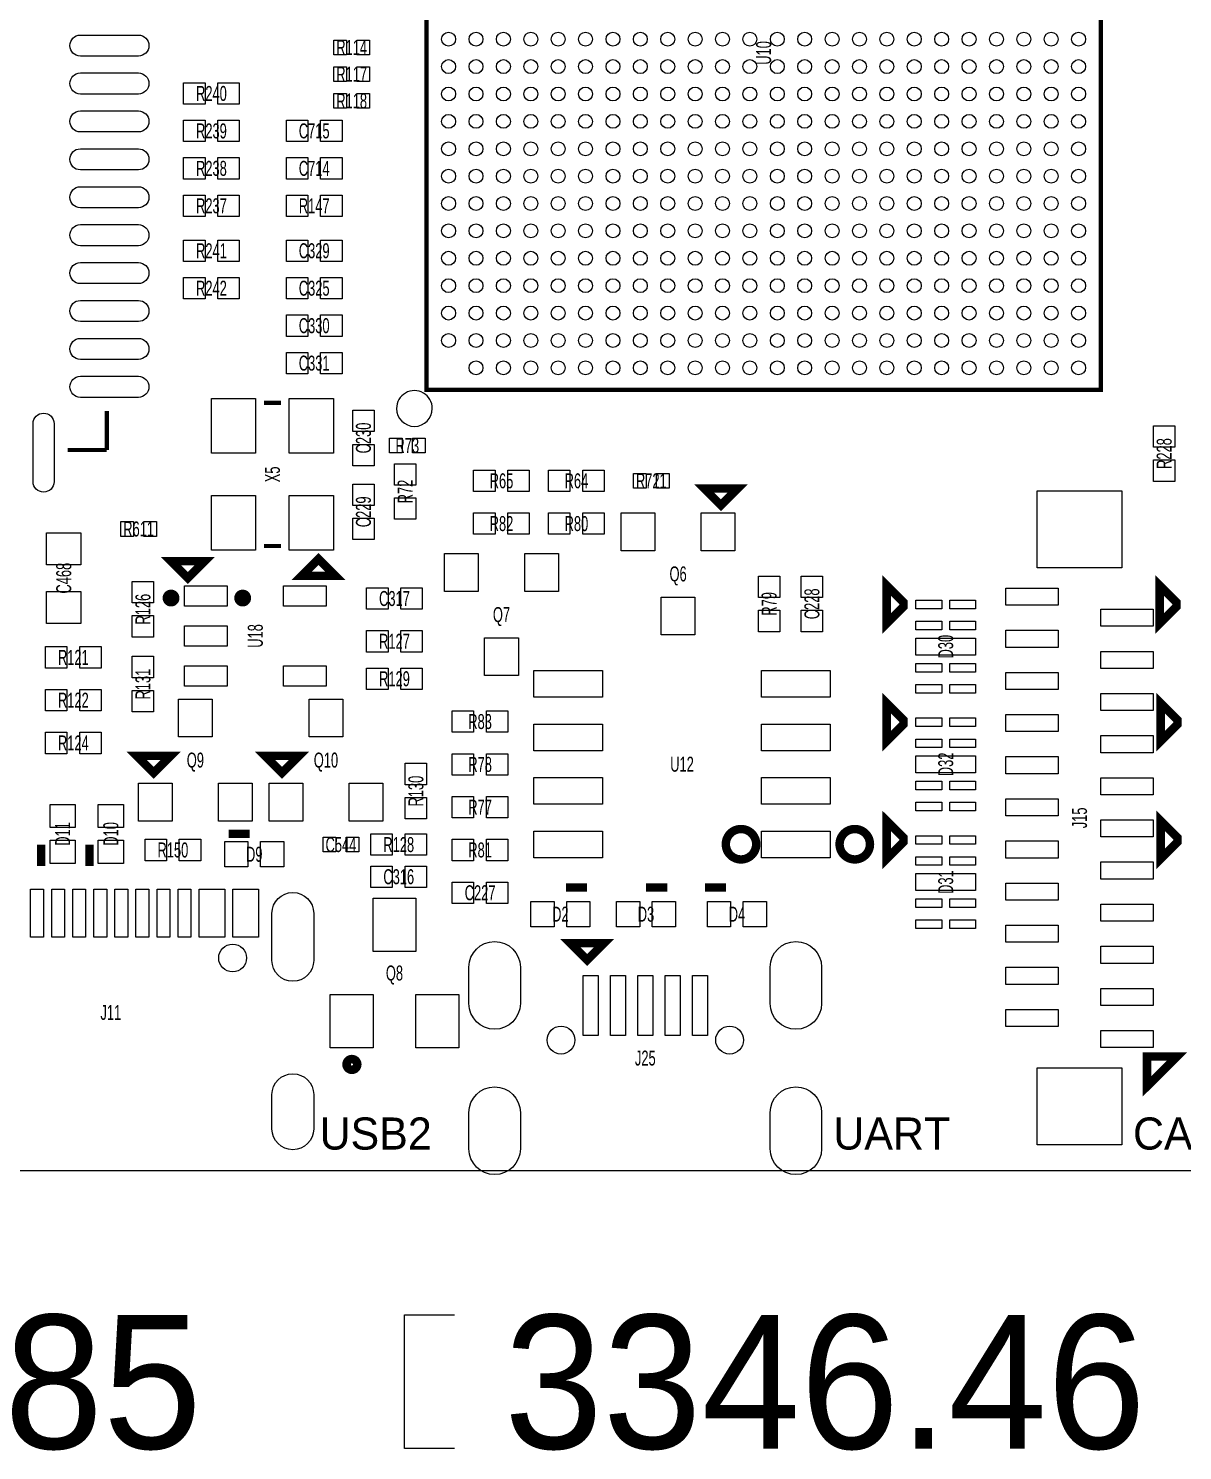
# Model space of a CAD drawing. Extents: x -9 to 288, y -8 to 181.
# Drawn here: x 23.83 to 51.21, y -6.64 to 27.12 of the extents above; entities that cross this region are included whole.
import ezdxf
from ezdxf.enums import TextEntityAlignment as Align

# ---------------------------------------------------------------- set-up
doc = ezdxf.new("R2010")
doc.units = 0
for name, color, linetype in [('BOARD_GEOMETRY_DIMENSION', 2, 'CONTINUOUS'), ('BOARD_GEOMETRY_OUTLINE', 3, 'CONTINUOUS'), ('BOARD_GEOMETRY_SILKSCREEN_TOP', 1, 'CONTINUOUS'), ('PACKAGE_GEOMETRY_SILKSCREEN_TOP', 4, 'CONTINUOUS'), ('PIN_TOP', 5, 'CONTINUOUS'), ('REF_DES_SILKSCREEN_TOP', 6, 'CONTINUOUS')]:
    doc.layers.add(name, color=color, linetype=linetype)

msp = doc.modelspace()

# ---------------------------------------------------------------- linework, layer by layer
at = {"layer": 'BOARD_GEOMETRY_DIMENSION'}
msp.add_lwpolyline([(33.9344, -6.5913), (32.7533, -6.5913), (32.7533, -3.4163), (33.9344, -3.4163)], dxfattribs=at)
at = {"layer": 'BOARD_GEOMETRY_OUTLINE'}
msp.add_lwpolyline([(2.999994, 55.99999), (82.000014, 55.99999, -0.414214), (85.000008, 52.999996), (85.000008, 2.999994, -0.414214), (82.000014, 0), (2.999994, 0, -0.414214), (0, 2.999994), (0, 52.999996, -0.414214)], format="xyb", close=True, dxfattribs=at)
at = {"layer": 'PACKAGE_GEOMETRY_SILKSCREEN_TOP'}
for points, const_width in [([(33.272197, 18.540197), (33.272197, 34.540215), (49.272215, 34.540215), (49.272215, 18.540197)], 0.100101), ([(40.259003, 15.802), (39.859001, 16.202), (40.659002, 16.202)], 0.2), ([(27.6098, 14.0748), (27.209798, 14.4748), (28.009799, 14.4748)], 0.2), ([(30.708597, 14.5256), (31.108599, 14.1256), (30.308598, 14.1256)], 0.2), ([(44.592999, 13.496), (44.193, 13.896), (44.193, 12.995999), (44.592999, 13.396001)], 0.2), ([(51.069999, 13.496), (50.67, 13.896), (50.67, 12.995999), (51.069999, 13.396001)], 0.2), ([(44.592999, 10.702), (44.193, 11.102), (44.193, 10.201999), (44.592999, 10.602001)], 0.2), ([(51.095399, 10.702), (50.6954, 11.102), (50.6954, 10.201999), (51.095399, 10.602001)], 0.2), ([(26.797003, 9.452), (26.397001, 9.852), (27.197002, 9.852)], 0.2), ([(29.845003, 9.452), (29.445001, 9.852), (30.245002, 9.852)], 0.2), ([(44.592999, 7.908), (44.193, 8.308), (44.193, 7.407999), (44.592999, 7.808001)], 0.2), ([(51.095399, 7.908), (50.6954, 8.308), (50.6954, 7.407999), (51.095399, 7.808001)], 0.2), ([(37.084003, 5.007), (36.684001, 5.407), (37.484002, 5.407)], 0.2), ([(50.370247, 2.715753), (50.370247, 2.008645), (51.077353, 2.715753)], 0.2)]:
    msp.add_lwpolyline(points, close=True, dxfattribs=dict(at, const_width=const_width))
msp.add_lwpolyline([(49.272215, 18.540197), (49.272215, 34.540215), (33.272197, 34.540215), (33.272197, 18.540197)], close=True, dxfattribs=at)
for points, const_width in [([(29.8164, 18.235397), (29.4164, 18.235397)], 0.1), ([(25.685001, 18.039001), (25.685001, 17.113999)], 0.1), ([(25.685001, 17.113999), (24.759999, 17.113999)], 0.1), ([(29.8164, 14.835403), (29.4164, 14.835403)], 0.1), ([(24.13, 7.242988), (24.13, 7.743012)], 0.2), ([(25.273, 7.242988), (25.273, 7.743012)], 0.2), ([(28.578988, 8.001), (29.079012, 8.001)], 0.2), ([(37.080012, 6.731), (36.579988, 6.731)], 0.2), ([(38.985012, 6.731), (38.484988, 6.731)], 0.2), ([(39.881988, 6.731), (40.382012, 6.731)], 0.2)]:
    msp.add_lwpolyline(points, dxfattribs=dict(at, const_width=const_width))
msp.add_lwpolyline([(33.410004, 18.099207, 1), (32.562008, 18.099205, 1)], format="xyb", close=True, dxfattribs=at)
for points, const_width in [([(27.309999, 13.600001, 1), (27.110001, 13.599999, 1)], 0.2), ([(29.009998, 13.600001, 1), (28.810002, 13.599999, 1)], 0.2), ([(41.096336, 7.756149, 1), (40.375023, 7.756147, 1)], 0.199898), ([(43.79629, 7.756149, 1), (43.075069, 7.756147, 1)], 0.199898), ([(31.629096, 2.529078, 1), (31.375096, 2.529078, 1)], 0.2032)]:
    msp.add_lwpolyline(points, format="xyb", close=True, dxfattribs=dict(at, const_width=const_width))
at = {"layer": 'PIN_TOP'}
for points in [[(25.059999, 26.964), (26.435, 26.964, -1), (26.435, 26.464001), (25.059999, 26.464001, -1)], [(25.059999, 26.063999), (26.435, 26.063999, -1), (26.435, 25.564), (25.059999, 25.564, -1)], [(25.059999, 25.163998), (26.435, 25.163998, -1), (26.435, 24.663999), (25.059999, 24.663999, -1)], [(25.059999, 24.264), (26.435, 24.264, -1), (26.435, 23.764001), (25.059999, 23.764001, -1)], [(25.059999, 23.363999), (26.435, 23.363999, -1), (26.435, 22.864001), (25.059999, 22.864001, -1)], [(25.059999, 22.463999), (26.435, 22.463999, -1), (26.435, 21.964), (25.059999, 21.964, -1)], [(25.059999, 21.564001), (26.435, 21.564001, -1), (26.435, 21.064002), (25.059999, 21.064002, -1)], [(25.059999, 20.664), (26.435, 20.664, -1), (26.435, 20.164001), (25.059999, 20.164001, -1)], [(25.059999, 19.763999), (26.435, 19.763999, -1), (26.435, 19.264), (25.059999, 19.264, -1)], [(25.059999, 18.863998), (26.435, 18.863998, -1), (26.435, 18.363999), (25.059999, 18.363999, -1)], [(24.435001, 17.739001), (24.435001, 16.364, -1), (23.935002, 16.364), (23.935002, 17.739001, -1)], [(30.596299, 6.114999), (30.596299, 4.997399, -1), (29.605699, 4.997399), (29.605699, 6.114999, -1)], [(35.499378, 4.838001), (35.499378, 3.974401, -1), (34.280178, 3.974401), (34.280178, 4.838001, -1)], [(42.649376, 4.838001), (42.649376, 3.974401, -1), (41.430176, 3.974401), (41.430176, 4.838001, -1)], [(30.596299, 1.8126), (30.596299, 0.9998, -1), (29.605699, 0.9998), (29.605699, 1.8126, -1)], [(35.499378, 1.388001), (35.499378, 0.524401, -1), (34.280178, 0.524401), (34.280178, 1.388001, -1)], [(42.649376, 1.388001), (42.649376, 0.524401, -1), (41.430176, 0.524401), (41.430176, 1.388001, -1)]]:
    msp.add_lwpolyline(points, format="xyb", close=True, dxfattribs=at)
for points in [[(31.370999, 26.845), (31.370999, 26.495), (31.071, 26.495), (31.071, 26.845)], [(31.921, 26.845), (31.921, 26.495), (31.621001, 26.495), (31.621001, 26.845)], [(31.370999, 26.21), (31.370999, 25.86), (31.071, 25.86), (31.071, 26.21)], [(31.921, 26.21), (31.921, 25.86), (31.621001, 25.86), (31.621001, 26.21)], [(28.0162, 25.8318), (28.0162, 25.3238), (27.5082, 25.3238), (27.5082, 25.8318)], [(28.829, 25.8318), (28.829, 25.3238), (28.321, 25.3238), (28.321, 25.8318)], [(31.370999, 25.575), (31.370999, 25.225), (31.071, 25.225), (31.071, 25.575)], [(31.921, 25.575), (31.921, 25.225), (31.621001, 25.225), (31.621001, 25.575)], [(28.0162, 24.9428), (28.0162, 24.4348), (27.5082, 24.4348), (27.5082, 24.9428)], [(28.829, 24.9428), (28.829, 24.4348), (28.321, 24.4348), (28.321, 24.9428)], [(30.4546, 24.9428), (30.4546, 24.4348), (29.9466, 24.4348), (29.9466, 24.9428)], [(31.2674, 24.9428), (31.2674, 24.4348), (30.7594, 24.4348), (30.7594, 24.9428)], [(28.0162, 24.0538), (28.0162, 23.5458), (27.5082, 23.5458), (27.5082, 24.0538)], [(28.829, 24.0538), (28.829, 23.5458), (28.321, 23.5458), (28.321, 24.0538)], [(30.4546, 24.0538), (30.4546, 23.5458), (29.9466, 23.5458), (29.9466, 24.0538)], [(31.2674, 24.0538), (31.2674, 23.5458), (30.7594, 23.5458), (30.7594, 24.0538)], [(28.0162, 23.1648), (28.0162, 22.6568), (27.5082, 22.6568), (27.5082, 23.1648)], [(28.829, 23.1648), (28.829, 22.6568), (28.321, 22.6568), (28.321, 23.1648)], [(30.4546, 23.1648), (30.4546, 22.6568), (29.9466, 22.6568), (29.9466, 23.1648)], [(31.2674, 23.1648), (31.2674, 22.6568), (30.7594, 22.6568), (30.7594, 23.1648)], [(28.0162, 22.098), (28.0162, 21.59), (27.5082, 21.59), (27.5082, 22.098)], [(28.829, 22.098), (28.829, 21.59), (28.321, 21.59), (28.321, 22.098)], [(30.4546, 22.098), (30.4546, 21.59), (29.9466, 21.59), (29.9466, 22.098)], [(31.2674, 22.098), (31.2674, 21.59), (30.7594, 21.59), (30.7594, 22.098)], [(28.0162, 21.209), (28.0162, 20.701), (27.5082, 20.701), (27.5082, 21.209)], [(28.829, 21.209), (28.829, 20.701), (28.321, 20.701), (28.321, 21.209)], [(30.4546, 21.209), (30.4546, 20.701), (29.9466, 20.701), (29.9466, 21.209)], [(31.2674, 21.209), (31.2674, 20.701), (30.7594, 20.701), (30.7594, 21.209)], [(30.4546, 20.32), (30.4546, 19.812), (29.9466, 19.812), (29.9466, 20.32)], [(31.2674, 20.32), (31.2674, 19.812), (30.7594, 19.812), (30.7594, 20.32)], [(30.4546, 19.431), (30.4546, 18.923), (29.9466, 18.923), (29.9466, 19.431)], [(31.2674, 19.431), (31.2674, 18.923), (30.7594, 18.923), (30.7594, 19.431)], [(29.216414, 17.035412), (28.166403, 17.035412), (28.166403, 18.335409), (29.216414, 18.335409)], [(31.066397, 17.035412), (30.016386, 17.035412), (30.016386, 18.335409), (31.066397, 18.335409)], [(32.0294, 17.5514), (31.5214, 17.5514), (31.5214, 18.0594), (32.0294, 18.0594)], [(50.523394, 17.690592), (51.031394, 17.690592), (51.031394, 17.182592), (50.523394, 17.182592)], [(32.0294, 16.7386), (31.5214, 16.7386), (31.5214, 17.2466), (32.0294, 17.2466)], [(32.3918, 17.046199), (32.3918, 17.396198), (32.691799, 17.396198), (32.691799, 17.046199)], [(32.941801, 17.046199), (32.941801, 17.396198), (33.2418, 17.396198), (33.2418, 17.046199)], [(33.02, 16.2814), (32.512, 16.2814), (32.512, 16.7894), (33.02, 16.7894)], [(34.8996, 16.637), (34.8996, 16.129), (34.3916, 16.129), (34.3916, 16.637)], [(35.7124, 16.637), (35.7124, 16.129), (35.2044, 16.129), (35.2044, 16.637)], [(36.1696, 16.129), (36.1696, 16.637), (36.6776, 16.637), (36.6776, 16.129)], [(36.9824, 16.129), (36.9824, 16.637), (37.4904, 16.637), (37.4904, 16.129)], [(38.183, 16.207999), (38.183, 16.557998), (38.482999, 16.557998), (38.482999, 16.207999)], [(38.733001, 16.207999), (38.733001, 16.557998), (39.033, 16.557998), (39.033, 16.207999)], [(50.523394, 16.877792), (51.031394, 16.877792), (51.031394, 16.369792), (50.523394, 16.369792)], [(31.5214, 16.3068), (32.0294, 16.3068), (32.0294, 15.7988), (31.5214, 15.7988)], [(29.216414, 14.735391), (28.166403, 14.735391), (28.166403, 16.035388), (29.216414, 16.035388)], [(31.066397, 14.735391), (30.016386, 14.735391), (30.016386, 16.035388), (31.066397, 16.035388)], [(33.02, 15.4686), (32.512, 15.4686), (32.512, 15.9766), (33.02, 15.9766)], [(47.7647, 16.146399), (49.7713, 16.146399), (49.7713, 14.317599), (47.7647, 14.317599)], [(34.8996, 15.621), (34.8996, 15.113), (34.3916, 15.113), (34.3916, 15.621)], [(35.7124, 15.621), (35.7124, 15.113), (35.2044, 15.113), (35.2044, 15.621)], [(36.1696, 15.113), (36.1696, 15.621), (36.6776, 15.621), (36.6776, 15.113)], [(36.9824, 15.113), (36.9824, 15.621), (37.4904, 15.621), (37.4904, 15.113)], [(38.692988, 15.623197), (38.692988, 14.723199), (37.89299, 14.723199), (37.89299, 15.623197)], [(40.59301, 15.623197), (40.59301, 14.723199), (39.793012, 14.723199), (39.793012, 15.623197)], [(26.316399, 15.415), (26.316399, 15.065), (26.0164, 15.065), (26.0164, 15.415)], [(26.8664, 15.415), (26.8664, 15.065), (26.566401, 15.065), (26.566401, 15.415)], [(31.5214, 15.494), (32.0294, 15.494), (32.0294, 14.986), (31.5214, 14.986)], [(24.257, 15.1511), (25.0698, 15.1511), (25.0698, 14.3891), (24.257, 14.3891)], [(34.501988, 14.657997), (34.501988, 13.757999), (33.70199, 13.757999), (33.70199, 14.657997)], [(36.40201, 14.657997), (36.40201, 13.757999), (35.602012, 13.757999), (35.602012, 14.657997)], [(26.797, 13.4874), (26.289, 13.4874), (26.289, 13.9954), (26.797, 13.9954)], [(27.527001, 13.891301), (28.543001, 13.891301), (28.543001, 13.408701), (27.527001, 13.408701)], [(29.876999, 13.891301), (30.892999, 13.891301), (30.892999, 13.408701), (29.876999, 13.408701)], [(31.8516, 13.335), (31.8516, 13.843), (32.3596, 13.843), (32.3596, 13.335)], [(32.6644, 13.335), (32.6644, 13.843), (33.1724, 13.843), (33.1724, 13.335)], [(41.656, 13.6144), (41.148, 13.6144), (41.148, 14.1224), (41.656, 14.1224)], [(42.672, 13.6144), (42.164, 13.6144), (42.164, 14.1224), (42.672, 14.1224)], [(24.257, 13.7541), (25.0698, 13.7541), (25.0698, 12.9921), (24.257, 12.9921)], [(39.642999, 13.623201), (39.642999, 12.723203), (38.843001, 12.723203), (38.843001, 13.623201)], [(44.888201, 13.547601), (45.497801, 13.547601), (45.497801, 13.344401), (44.888201, 13.344401)], [(45.688199, 13.547601), (46.297799, 13.547601), (46.297799, 13.344401), (45.688199, 13.344401)], [(47.020701, 13.8352), (48.265301, 13.8352), (48.265301, 13.4288), (47.020701, 13.4288)], [(26.797, 12.6746), (26.289, 12.6746), (26.289, 13.1826), (26.797, 13.1826)], [(41.656, 12.8016), (41.148, 12.8016), (41.148, 13.3096), (41.656, 13.3096)], [(42.672, 12.8016), (42.164, 12.8016), (42.164, 13.3096), (42.672, 13.3096)], [(49.270699, 13.335201), (50.515299, 13.335201), (50.515299, 12.928801), (49.270699, 12.928801)], [(27.527001, 12.9413), (28.543001, 12.9413), (28.543001, 12.4587), (27.527001, 12.4587)], [(44.888201, 13.047599), (45.497801, 13.047599), (45.497801, 12.844399), (44.888201, 12.844399)], [(45.688199, 13.047599), (46.297799, 13.047599), (46.297799, 12.844399), (45.688199, 12.844399)], [(47.020701, 12.835199), (48.265301, 12.835199), (48.265301, 12.428799), (47.020701, 12.428799)], [(31.8516, 12.319), (31.8516, 12.827), (32.3596, 12.827), (32.3596, 12.319)], [(32.6644, 12.319), (32.6644, 12.827), (33.1724, 12.827), (33.1724, 12.319)], [(35.451999, 12.658001), (35.451999, 11.758003), (34.652001, 11.758003), (34.652001, 12.658001)], [(44.8818, 12.6492), (46.3042, 12.6492), (46.3042, 12.2428), (44.8818, 12.2428)], [(44.8818, 12.6492), (46.3042, 12.6492), (46.3042, 12.2428), (44.8818, 12.2428)], [(24.2316, 11.938), (24.2316, 12.446), (24.7396, 12.446), (24.7396, 11.938)], [(25.0444, 11.938), (25.0444, 12.446), (25.5524, 12.446), (25.5524, 11.938)], [(26.797, 11.7094), (26.289, 11.7094), (26.289, 12.2174), (26.797, 12.2174)], [(49.270699, 12.3352), (50.515299, 12.3352), (50.515299, 11.9288), (49.270699, 11.9288)], [(27.527001, 11.991299), (28.543001, 11.991299), (28.543001, 11.508699), (27.527001, 11.508699)], [(29.876999, 11.991299), (30.892999, 11.991299), (30.892999, 11.508699), (29.876999, 11.508699)], [(32.3596, 11.938), (32.3596, 11.43), (31.8516, 11.43), (31.8516, 11.938)], [(33.1724, 11.938), (33.1724, 11.43), (32.6644, 11.43), (32.6644, 11.938)], [(37.44846, 11.878648), (37.44846, 11.243648), (35.82286, 11.243648), (35.82286, 11.878648)], [(42.8485, 11.878648), (42.8485, 11.243648), (41.2229, 11.243648), (41.2229, 11.878648)], [(44.888201, 12.047601), (45.497801, 12.047601), (45.497801, 11.844401), (44.888201, 11.844401)], [(45.688199, 12.047601), (46.297799, 12.047601), (46.297799, 11.844401), (45.688199, 11.844401)], [(47.020701, 11.835201), (48.265301, 11.835201), (48.265301, 11.428801), (47.020701, 11.428801)], [(44.888201, 11.547599), (45.497801, 11.547599), (45.497801, 11.344399), (44.888201, 11.344399)], [(45.688199, 11.547599), (46.297799, 11.547599), (46.297799, 11.344399), (45.688199, 11.344399)], [(24.2316, 10.922), (24.2316, 11.43), (24.7396, 11.43), (24.7396, 10.922)], [(25.0444, 10.922), (25.0444, 11.43), (25.5524, 11.43), (25.5524, 10.922)], [(26.797, 10.8966), (26.289, 10.8966), (26.289, 11.4046), (26.797, 11.4046)], [(27.387601, 10.303599), (27.387601, 11.203597), (28.187599, 11.203597), (28.187599, 10.303599)], [(30.486401, 10.303599), (30.486401, 11.203597), (31.286399, 11.203597), (31.286399, 10.303599)], [(49.270699, 11.3352), (50.515299, 11.3352), (50.515299, 10.9288), (49.270699, 10.9288)], [(34.3916, 10.922), (34.3916, 10.414), (33.8836, 10.414), (33.8836, 10.922)], [(35.2044, 10.922), (35.2044, 10.414), (34.6964, 10.414), (34.6964, 10.922)], [(47.020701, 10.835201), (48.265301, 10.835201), (48.265301, 10.428801), (47.020701, 10.428801)], [(37.44846, 10.608648), (37.44846, 9.973648), (35.82286, 9.973648), (35.82286, 10.608648)], [(42.8485, 10.608648), (42.8485, 9.973648), (41.2229, 9.973648), (41.2229, 10.608648)], [(44.888201, 10.753601), (45.497801, 10.753601), (45.497801, 10.550401), (44.888201, 10.550401)], [(45.688199, 10.753601), (46.297799, 10.753601), (46.297799, 10.550401), (45.688199, 10.550401)], [(24.2316, 9.906), (24.2316, 10.414), (24.7396, 10.414), (24.7396, 9.906)], [(25.0444, 9.906), (25.0444, 10.414), (25.5524, 10.414), (25.5524, 9.906)], [(44.888201, 10.253599), (45.497801, 10.253599), (45.497801, 10.050399), (44.888201, 10.050399)], [(45.688199, 10.253599), (46.297799, 10.253599), (46.297799, 10.050399), (45.688199, 10.050399)], [(49.270699, 10.335199), (50.515299, 10.335199), (50.515299, 9.928799), (49.270699, 9.928799)], [(34.3916, 9.906), (34.3916, 9.398), (33.8836, 9.398), (33.8836, 9.906)], [(35.2044, 9.906), (35.2044, 9.398), (34.6964, 9.398), (34.6964, 9.906)], [(44.8818, 9.8552), (46.3042, 9.8552), (46.3042, 9.4488), (44.8818, 9.4488)], [(44.8818, 9.8552), (46.3042, 9.8552), (46.3042, 9.4488), (44.8818, 9.4488)], [(47.020701, 9.8352), (48.265301, 9.8352), (48.265301, 9.4288), (47.020701, 9.4288)], [(32.766, 9.6774), (33.274, 9.6774), (33.274, 9.1694), (32.766, 9.1694)], [(26.43759, 8.303603), (26.43759, 9.203601), (27.237588, 9.203601), (27.237588, 8.303603)], [(28.337612, 8.303603), (28.337612, 9.203601), (29.13761, 9.203601), (29.13761, 8.303603)], [(29.53639, 8.303603), (29.53639, 9.203601), (30.336388, 9.203601), (30.336388, 8.303603)], [(31.436412, 8.303603), (31.436412, 9.203601), (32.23641, 9.203601), (32.23641, 8.303603)], [(37.44846, 9.338648), (37.44846, 8.703648), (35.82286, 8.703648), (35.82286, 9.338648)], [(42.8485, 9.338648), (42.8485, 8.703648), (41.2229, 8.703648), (41.2229, 9.338648)], [(44.888201, 9.253601), (45.497801, 9.253601), (45.497801, 9.050401), (44.888201, 9.050401)], [(45.688199, 9.253601), (46.297799, 9.253601), (46.297799, 9.050401), (45.688199, 9.050401)], [(49.270699, 9.335201), (50.515299, 9.335201), (50.515299, 8.928801), (49.270699, 8.928801)], [(32.766, 8.8646), (33.274, 8.8646), (33.274, 8.3566), (32.766, 8.3566)], [(34.3916, 8.89), (34.3916, 8.382), (33.8836, 8.382), (33.8836, 8.89)], [(35.2044, 8.89), (35.2044, 8.382), (34.6964, 8.382), (34.6964, 8.89)], [(47.020701, 8.835199), (48.265301, 8.835199), (48.265301, 8.428799), (47.020701, 8.428799)], [(24.937999, 8.150987), (24.338001, 8.150987), (24.338001, 8.700999), (24.937999, 8.700999)], [(26.080999, 8.150987), (25.481001, 8.150987), (25.481001, 8.700999), (26.080999, 8.700999)], [(44.888201, 8.753599), (45.497801, 8.753599), (45.497801, 8.550399), (44.888201, 8.550399)], [(45.688199, 8.753599), (46.297799, 8.753599), (46.297799, 8.550399), (45.688199, 8.550399)], [(49.270699, 8.335201), (50.515299, 8.335201), (50.515299, 7.928801), (49.270699, 7.928801)], [(24.937999, 7.301001), (24.338001, 7.301001), (24.338001, 7.851013), (24.937999, 7.851013)], [(26.080999, 7.301001), (25.481001, 7.301001), (25.481001, 7.851013), (26.080999, 7.851013)], [(26.5938, 7.366), (26.5938, 7.874), (27.1018, 7.874), (27.1018, 7.366)], [(27.4066, 7.366), (27.4066, 7.874), (27.9146, 7.874), (27.9146, 7.366)], [(28.484601, 7.218401), (28.484601, 7.818399), (29.034613, 7.818399), (29.034613, 7.218401)], [(29.334587, 7.218401), (29.334587, 7.818399), (29.884599, 7.818399), (29.884599, 7.218401)], [(30.817, 7.571999), (30.817, 7.921998), (31.116999, 7.921998), (31.116999, 7.571999)], [(31.367001, 7.571999), (31.367001, 7.921998), (31.667, 7.921998), (31.667, 7.571999)], [(31.9532, 7.493), (31.9532, 8.001), (32.4612, 8.001), (32.4612, 7.493)], [(32.766, 7.493), (32.766, 8.001), (33.274, 8.001), (33.274, 7.493)], [(34.3916, 7.874), (34.3916, 7.366), (33.8836, 7.366), (33.8836, 7.874)], [(35.2044, 7.874), (35.2044, 7.366), (34.6964, 7.366), (34.6964, 7.874)], [(37.44846, 8.068648), (37.44846, 7.433648), (35.82286, 7.433648), (35.82286, 8.068648)], [(42.8485, 8.068648), (42.8485, 7.433648), (41.2229, 7.433648), (41.2229, 8.068648)], [(44.888201, 7.959601), (45.497801, 7.959601), (45.497801, 7.756401), (44.888201, 7.756401)], [(45.688199, 7.959601), (46.297799, 7.959601), (46.297799, 7.756401), (45.688199, 7.756401)], [(47.020701, 7.835199), (48.265301, 7.835199), (48.265301, 7.428799), (47.020701, 7.428799)], [(44.888201, 7.459599), (45.497801, 7.459599), (45.497801, 7.256399), (44.888201, 7.256399)], [(45.688199, 7.459599), (46.297799, 7.459599), (46.297799, 7.256399), (45.688199, 7.256399)], [(32.4612, 7.239), (32.4612, 6.731), (31.9532, 6.731), (31.9532, 7.239)], [(33.274, 7.239), (33.274, 6.731), (32.766, 6.731), (32.766, 7.239)], [(49.270699, 7.3352), (50.515299, 7.3352), (50.515299, 6.9288), (49.270699, 6.9288)], [(34.3916, 6.858), (34.3916, 6.35), (33.8836, 6.35), (33.8836, 6.858)], [(35.2044, 6.858), (35.2044, 6.35), (34.6964, 6.35), (34.6964, 6.858)], [(44.8818, 7.0612), (46.3042, 7.0612), (46.3042, 6.6548), (44.8818, 6.6548)], [(44.8818, 7.0612), (46.3042, 7.0612), (46.3042, 6.6548), (44.8818, 6.6548)], [(47.020701, 6.835201), (48.265301, 6.835201), (48.265301, 6.428801), (47.020701, 6.428801)], [(23.878601, 5.549699), (23.878601, 6.692699), (24.183401, 6.692699), (24.183401, 5.549699)], [(24.3786, 5.549699), (24.3786, 6.692699), (24.6834, 6.692699), (24.6834, 5.549699)], [(24.878599, 5.549699), (24.878599, 6.692699), (25.183399, 6.692699), (25.183399, 5.549699)], [(25.378601, 5.549699), (25.378601, 6.692699), (25.683401, 6.692699), (25.683401, 5.549699)], [(25.8786, 5.549699), (25.8786, 6.692699), (26.183399, 6.692699), (26.183399, 5.549699)], [(26.378601, 5.549699), (26.378601, 6.692699), (26.683401, 6.692699), (26.683401, 5.549699)], [(26.8786, 5.549699), (26.8786, 6.692699), (27.1834, 6.692699), (27.1834, 5.549699)], [(27.378599, 5.549699), (27.378599, 6.692699), (27.683399, 6.692699), (27.683399, 5.549699)], [(27.8762, 5.549699), (27.8762, 6.692699), (28.4858, 6.692699), (28.4858, 5.549699)], [(28.676201, 5.549699), (28.676201, 6.692699), (29.285801, 6.692699), (29.285801, 5.549699)], [(32.004, 5.207), (32.004, 6.477), (33.02, 6.477), (33.02, 5.207)], [(44.888201, 6.459601), (45.497801, 6.459601), (45.497801, 6.256401), (44.888201, 6.256401)], [(45.688199, 6.459601), (46.297799, 6.459601), (46.297799, 6.256401), (45.688199, 6.256401)], [(36.299013, 6.395999), (36.299013, 5.796001), (35.749001, 5.796001), (35.749001, 6.395999)], [(37.148999, 6.395999), (37.148999, 5.796001), (36.598987, 5.796001), (36.598987, 6.395999)], [(38.331013, 6.395999), (38.331013, 5.796001), (37.781001, 5.796001), (37.781001, 6.395999)], [(39.180999, 6.395999), (39.180999, 5.796001), (38.630987, 5.796001), (38.630987, 6.395999)], [(39.940001, 5.796001), (39.940001, 6.395999), (40.490013, 6.395999), (40.490013, 5.796001)], [(40.789987, 5.796001), (40.789987, 6.395999), (41.339999, 6.395999), (41.339999, 5.796001)], [(49.270699, 6.335199), (50.515299, 6.335199), (50.515299, 5.928799), (49.270699, 5.928799)], [(44.888201, 5.959599), (45.497801, 5.959599), (45.497801, 5.756399), (44.888201, 5.756399)], [(45.688199, 5.959599), (46.297799, 5.959599), (46.297799, 5.756399), (45.688199, 5.756399)], [(47.020701, 5.8352), (48.265301, 5.8352), (48.265301, 5.4288), (47.020701, 5.4288)], [(49.270699, 5.335199), (50.515299, 5.335199), (50.515299, 4.928799), (49.270699, 4.928799)], [(47.020701, 4.8352), (48.265301, 4.8352), (48.265301, 4.4288), (47.020701, 4.4288)], [(36.986977, 3.220001), (36.986977, 4.642401), (37.342577, 4.642401), (37.342577, 3.220001)], [(37.636976, 3.220001), (37.636976, 4.642401), (37.992576, 4.642401), (37.992576, 3.220001)], [(38.286977, 3.220001), (38.286977, 4.642401), (38.642577, 4.642401), (38.642577, 3.220001)], [(38.936978, 3.220001), (38.936978, 4.642401), (39.292578, 4.642401), (39.292578, 3.220001)], [(39.586977, 3.220001), (39.586977, 4.642401), (39.942577, 4.642401), (39.942577, 3.220001)], [(30.988, 2.921), (30.988, 4.191), (32.004, 4.191), (32.004, 2.921)], [(33.02, 2.921), (33.02, 4.191), (34.036, 4.191), (34.036, 2.921)], [(49.270699, 4.335201), (50.515299, 4.335201), (50.515299, 3.928801), (49.270699, 3.928801)], [(47.020701, 3.835199), (48.265301, 3.835199), (48.265301, 3.428799), (47.020701, 3.428799)], [(49.270699, 3.3352), (50.515299, 3.3352), (50.515299, 2.9288), (49.270699, 2.9288)], [(47.7647, 2.446401), (49.7713, 2.446401), (49.7713, 0.617601), (47.7647, 0.617601)]]:
    msp.add_lwpolyline(points, close=True, dxfattribs=at)
for centre, radius in [((33.797215, 26.865301), 0.1651), ((34.447201, 26.865301), 0.1651), ((35.097212, 26.865301), 0.1651), ((35.747198, 26.865301), 0.1651), ((36.397209, 26.865301), 0.1651), ((37.047195, 26.865301), 0.1651), ((37.697207, 26.865301), 0.1651), ((38.347117, 26.865301), 0.1651), ((38.997103, 26.865301), 0.1651), ((39.647114, 26.865301), 0.1651), ((40.2971, 26.865301), 0.1651), ((40.947111, 26.865301), 0.1651), ((41.597301, 26.865301), 0.1651), ((42.247312, 26.865301), 0.1651), ((42.897298, 26.865301), 0.1651), ((43.547309, 26.865301), 0.1651), ((44.197295, 26.865301), 0.1651), ((44.847205, 26.865301), 0.1651), ((45.497217, 26.865301), 0.1651), ((46.147203, 26.865301), 0.1651), ((46.797214, 26.865301), 0.1651), ((47.4472, 26.865301), 0.1651), ((48.097211, 26.865301), 0.1651), ((48.747197, 26.865301), 0.1651), ((33.797215, 26.215111), 0.1651), ((34.447201, 26.215111), 0.1651), ((35.097212, 26.215111), 0.1651), ((35.747198, 26.215111), 0.1651), ((36.397209, 26.215111), 0.1651), ((37.047195, 26.215111), 0.1651), ((37.697207, 26.215111), 0.1651), ((38.347117, 26.215111), 0.1651), ((38.997103, 26.215111), 0.1651), ((39.647114, 26.215111), 0.1651), ((40.2971, 26.215111), 0.1651), ((40.947111, 26.215111), 0.1651), ((41.597301, 26.215111), 0.1651), ((42.247312, 26.215111), 0.1651), ((42.897298, 26.215111), 0.1651), ((43.547309, 26.215111), 0.1651), ((44.197295, 26.215111), 0.1651), ((44.847205, 26.215111), 0.1651), ((45.497217, 26.215111), 0.1651), ((46.147203, 26.215111), 0.1651), ((46.797214, 26.215111), 0.1651), ((47.4472, 26.215111), 0.1651), ((48.097211, 26.215111), 0.1651), ((48.747197, 26.215111), 0.1651), ((33.797215, 25.5651), 0.1651), ((34.447201, 25.5651), 0.1651), ((35.097212, 25.5651), 0.1651), ((35.747198, 25.5651), 0.1651), ((36.397209, 25.5651), 0.1651), ((37.047195, 25.5651), 0.1651), ((37.697207, 25.5651), 0.1651), ((38.347117, 25.5651), 0.1651), ((38.997103, 25.5651), 0.1651), ((39.647114, 25.5651), 0.1651), ((40.2971, 25.5651), 0.1651), ((40.947111, 25.5651), 0.1651), ((41.597301, 25.5651), 0.1651), ((42.247312, 25.5651), 0.1651), ((42.897298, 25.5651), 0.1651), ((43.547309, 25.5651), 0.1651), ((44.197295, 25.5651), 0.1651), ((44.847205, 25.5651), 0.1651), ((45.497217, 25.5651), 0.1651), ((46.147203, 25.5651), 0.1651), ((46.797214, 25.5651), 0.1651), ((47.4472, 25.5651), 0.1651), ((48.097211, 25.5651), 0.1651), ((48.747197, 25.5651), 0.1651), ((33.797215, 24.915114), 0.1651), ((34.447201, 24.915114), 0.1651), ((35.097212, 24.915114), 0.1651), ((35.747198, 24.915114), 0.1651), ((36.397209, 24.915114), 0.1651), ((37.047195, 24.915114), 0.1651), ((37.697207, 24.915114), 0.1651), ((38.347117, 24.915114), 0.1651), ((38.997103, 24.915114), 0.1651), ((39.647114, 24.915114), 0.1651), ((40.2971, 24.915114), 0.1651), ((40.947111, 24.915114), 0.1651), ((41.597301, 24.915114), 0.1651), ((42.247312, 24.915114), 0.1651), ((42.897298, 24.915114), 0.1651), ((43.547309, 24.915114), 0.1651), ((44.197295, 24.915114), 0.1651), ((44.847205, 24.915114), 0.1651), ((45.497217, 24.915114), 0.1651), ((46.147203, 24.915114), 0.1651), ((46.797214, 24.915114), 0.1651), ((47.4472, 24.915114), 0.1651), ((48.097211, 24.915114), 0.1651), ((48.747197, 24.915114), 0.1651), ((33.797215, 24.265103), 0.1651), ((34.447201, 24.265103), 0.1651), ((35.097212, 24.265103), 0.1651), ((35.747198, 24.265103), 0.1651), ((36.397209, 24.265103), 0.1651), ((37.047195, 24.265103), 0.1651), ((37.697207, 24.265103), 0.1651), ((38.347117, 24.265103), 0.1651), ((38.997103, 24.265103), 0.1651), ((39.647114, 24.265103), 0.1651), ((40.2971, 24.265103), 0.1651), ((40.947111, 24.265103), 0.1651), ((41.597301, 24.265103), 0.1651), ((42.247312, 24.265103), 0.1651), ((42.897298, 24.265103), 0.1651), ((43.547309, 24.265103), 0.1651), ((44.197295, 24.265103), 0.1651), ((44.847205, 24.265103), 0.1651), ((45.497217, 24.265103), 0.1651), ((46.147203, 24.265103), 0.1651), ((46.797214, 24.265103), 0.1651), ((47.4472, 24.265103), 0.1651), ((48.097211, 24.265103), 0.1651), ((48.747197, 24.265103), 0.1651), ((33.797215, 23.615117), 0.1651), ((34.447201, 23.615117), 0.1651), ((35.097212, 23.615117), 0.1651), ((35.747198, 23.615117), 0.1651), ((36.397209, 23.615117), 0.1651), ((37.047195, 23.615117), 0.1651), ((37.697207, 23.615117), 0.1651), ((38.347117, 23.615117), 0.1651), ((38.997103, 23.615117), 0.1651), ((39.647114, 23.615117), 0.1651), ((40.2971, 23.615117), 0.1651), ((40.947111, 23.615117), 0.1651), ((41.597301, 23.615117), 0.1651), ((42.247312, 23.615117), 0.1651), ((42.897298, 23.615117), 0.1651), ((43.547309, 23.615117), 0.1651), ((44.197295, 23.615117), 0.1651), ((44.847205, 23.615117), 0.1651), ((45.497217, 23.615117), 0.1651), ((46.147203, 23.615117), 0.1651), ((46.797214, 23.615117), 0.1651), ((47.4472, 23.615117), 0.1651), ((48.097211, 23.615117), 0.1651), ((48.747197, 23.615117), 0.1651), ((33.797215, 22.965207), 0.1651), ((34.447201, 22.965207), 0.1651), ((35.097212, 22.965207), 0.1651), ((35.747198, 22.965207), 0.1651), ((36.397209, 22.965207), 0.1651), ((37.047195, 22.965207), 0.1651), ((37.697207, 22.965207), 0.1651), ((38.347117, 22.965207), 0.1651), ((38.997103, 22.965207), 0.1651), ((39.647114, 22.965207), 0.1651), ((40.2971, 22.965207), 0.1651), ((40.947111, 22.965207), 0.1651), ((41.597301, 22.965207), 0.1651), ((42.247312, 22.965207), 0.1651), ((42.897298, 22.965207), 0.1651), ((43.547309, 22.965207), 0.1651), ((44.197295, 22.965207), 0.1651), ((44.847205, 22.965207), 0.1651), ((45.497217, 22.965207), 0.1651), ((46.147203, 22.965207), 0.1651), ((46.797214, 22.965207), 0.1651), ((47.4472, 22.965207), 0.1651), ((48.097211, 22.965207), 0.1651), ((48.747197, 22.965207), 0.1651), ((33.797215, 22.315195), 0.1651), ((34.447201, 22.315195), 0.1651), ((35.097212, 22.315195), 0.1651), ((35.747198, 22.315195), 0.1651), ((36.397209, 22.315195), 0.1651), ((37.047195, 22.315195), 0.1651), ((37.697207, 22.315195), 0.1651), ((38.347117, 22.315195), 0.1651), ((38.997103, 22.315195), 0.1651), ((39.647114, 22.315195), 0.1651), ((40.2971, 22.315195), 0.1651), ((40.947111, 22.315195), 0.1651), ((41.597301, 22.315195), 0.1651), ((42.247312, 22.315195), 0.1651), ((42.897298, 22.315195), 0.1651), ((43.547309, 22.315195), 0.1651), ((44.197295, 22.315195), 0.1651), ((44.847205, 22.315195), 0.1651), ((45.497217, 22.315195), 0.1651), ((46.147203, 22.315195), 0.1651), ((46.797214, 22.315195), 0.1651), ((47.4472, 22.315195), 0.1651), ((48.097211, 22.315195), 0.1651), ((48.747197, 22.315195), 0.1651), ((33.797215, 21.665209), 0.1651), ((34.447201, 21.665209), 0.1651), ((35.097212, 21.665209), 0.1651), ((35.747198, 21.665209), 0.1651), ((36.397209, 21.665209), 0.1651), ((37.047195, 21.665209), 0.1651), ((37.697207, 21.665209), 0.1651), ((38.347117, 21.665209), 0.1651), ((38.997103, 21.665209), 0.1651), ((39.647114, 21.665209), 0.1651), ((40.2971, 21.665209), 0.1651), ((40.947111, 21.665209), 0.1651), ((41.597301, 21.665209), 0.1651), ((42.247312, 21.665209), 0.1651), ((42.897298, 21.665209), 0.1651), ((43.547309, 21.665209), 0.1651), ((44.197295, 21.665209), 0.1651), ((44.847205, 21.665209), 0.1651), ((45.497217, 21.665209), 0.1651), ((46.147203, 21.665209), 0.1651), ((46.797214, 21.665209), 0.1651), ((47.4472, 21.665209), 0.1651), ((48.097211, 21.665209), 0.1651), ((48.747197, 21.665209), 0.1651), ((33.797215, 21.015198), 0.1651), ((34.447201, 21.015198), 0.1651), ((35.097212, 21.015198), 0.1651), ((35.747198, 21.015198), 0.1651), ((36.397209, 21.015198), 0.1651), ((37.047195, 21.015198), 0.1651), ((37.697207, 21.015198), 0.1651), ((38.347117, 21.015198), 0.1651), ((38.997103, 21.015198), 0.1651), ((39.647114, 21.015198), 0.1651), ((40.2971, 21.015198), 0.1651), ((40.947111, 21.015198), 0.1651), ((41.597301, 21.015198), 0.1651), ((42.247312, 21.015198), 0.1651), ((42.897298, 21.015198), 0.1651), ((43.547309, 21.015198), 0.1651), ((44.197295, 21.015198), 0.1651), ((44.847205, 21.015198), 0.1651), ((45.497217, 21.015198), 0.1651), ((46.147203, 21.015198), 0.1651), ((46.797214, 21.015198), 0.1651), ((47.4472, 21.015198), 0.1651), ((48.097211, 21.015198), 0.1651), ((48.747197, 21.015198), 0.1651), ((33.797215, 20.365212), 0.1651), ((34.447201, 20.365212), 0.1651), ((35.097212, 20.365212), 0.1651), ((35.747198, 20.365212), 0.1651), ((36.397209, 20.365212), 0.1651), ((37.047195, 20.365212), 0.1651), ((37.697207, 20.365212), 0.1651), ((38.347117, 20.365212), 0.1651), ((38.997103, 20.365212), 0.1651), ((39.647114, 20.365212), 0.1651), ((40.2971, 20.365212), 0.1651), ((40.947111, 20.365212), 0.1651), ((41.597301, 20.365212), 0.1651), ((42.247312, 20.365212), 0.1651), ((42.897298, 20.365212), 0.1651), ((43.547309, 20.365212), 0.1651), ((44.197295, 20.365212), 0.1651), ((44.847205, 20.365212), 0.1651), ((45.497217, 20.365212), 0.1651), ((46.147203, 20.365212), 0.1651), ((46.797214, 20.365212), 0.1651), ((47.4472, 20.365212), 0.1651), ((48.097211, 20.365212), 0.1651), ((48.747197, 20.365212), 0.1651), ((33.797215, 19.715201), 0.1651), ((34.447201, 19.715201), 0.1651), ((35.097212, 19.715201), 0.1651), ((35.747198, 19.715201), 0.1651), ((36.397209, 19.715201), 0.1651), ((37.047195, 19.715201), 0.1651), ((37.697207, 19.715201), 0.1651), ((38.347117, 19.715201), 0.1651), ((38.997103, 19.715201), 0.1651), ((39.647114, 19.715201), 0.1651), ((40.2971, 19.715201), 0.1651), ((40.947111, 19.715201), 0.1651), ((41.597301, 19.715201), 0.1651), ((42.247312, 19.715201), 0.1651), ((42.897298, 19.715201), 0.1651), ((43.547309, 19.715201), 0.1651), ((44.197295, 19.715201), 0.1651), ((44.847205, 19.715201), 0.1651), ((45.497217, 19.715201), 0.1651), ((46.147203, 19.715201), 0.1651), ((46.797214, 19.715201), 0.1651), ((47.4472, 19.715201), 0.1651), ((48.097211, 19.715201), 0.1651), ((48.747197, 19.715201), 0.1651), ((34.447201, 19.065215), 0.1651), ((35.097212, 19.065215), 0.1651), ((35.747198, 19.065215), 0.1651), ((36.397209, 19.065215), 0.1651), ((37.047195, 19.065215), 0.1651), ((37.697207, 19.065215), 0.1651), ((38.347117, 19.065215), 0.1651), ((38.997103, 19.065215), 0.1651), ((39.647114, 19.065215), 0.1651), ((40.2971, 19.065215), 0.1651), ((40.947111, 19.065215), 0.1651), ((41.597301, 19.065215), 0.1651), ((42.247312, 19.065215), 0.1651), ((42.897298, 19.065215), 0.1651), ((43.547309, 19.065215), 0.1651), ((44.197295, 19.065215), 0.1651), ((44.847205, 19.065215), 0.1651), ((45.497217, 19.065215), 0.1651), ((46.147203, 19.065215), 0.1651), ((46.797214, 19.065215), 0.1651), ((47.4472, 19.065215), 0.1651), ((48.097211, 19.065215), 0.1651), ((48.747197, 19.065215), 0.1651), ((28.670999, 5.0562), 0.3302), ((36.464776, 3.106202), 0.3302), ((40.464778, 3.106202), 0.3302)]:
    msp.add_circle(centre, radius, dxfattribs=at)

# ---------------------------------------------------------------- texts
at = {"layer": 'BOARD_GEOMETRY_DIMENSION', "width": 0.992}
for s, p in [('85', (23.2537, -6.5913)), ('3346.46', (35.1155, -6.5913))]:
    msp.add_text(s, height=3.175, dxfattribs=at).set_placement(p)
at = {"layer": 'BOARD_GEOMETRY_SILKSCREEN_TOP'}
for s, p in [('USB2', (30.734, 0.508)), ('UART', (42.926, 0.508)), ('CAM2', (50.038, 0.508))]:
    msp.add_text(s, height=0.762, dxfattribs=at).set_placement(p)
at = {"layer": 'REF_DES_SILKSCREEN_TOP', "width": 0.642857}
for s, p in [('R114', (31.496, 26.4922)), ('R117', (31.496, 25.8572)), ('R240', (28.1686, 25.4)), ('R118', (31.496, 25.2222)), ('R239', (28.1686, 24.511)), ('C715', (30.607, 24.511)), ('R238', (28.1686, 23.622)), ('C714', (30.607, 23.622)), ('R237', (28.1686, 22.733)), ('R147', (30.607, 22.733)), ('R241', (28.1686, 21.6662)), ('C329', (30.607, 21.6662)), ('R242', (28.1686, 20.7772)), ('C325', (30.607, 20.7772)), ('C330', (30.607, 19.8882)), ('C331', (30.607, 18.9992)), ('R73', (32.8168, 17.0434)), ('R65', (35.052, 16.2052)), ('R64', (36.83, 16.2052)), ('R721', (38.608, 16.2052)), ('R82', (35.052, 15.1892)), ('R80', (36.83, 15.1892)), ('R611', (26.4414, 15.0622)), ('Q6', (39.243, 13.9954)), ('C317', (32.512, 13.4112)), ('Q7', (35.052, 13.0302)), ('R127', (32.512, 12.3952)), ('R121', (24.892, 12.0142)), ('R129', (32.512, 11.5062)), ('R122', (24.892, 10.9982)), ('R83', (34.544, 10.4902)), ('R124', (24.892, 9.9822)), ('Q9', (27.7876, 9.5758)), ('Q10', (30.8864, 9.5758)), ('R78', (34.544, 9.4742)), ('U12', (39.33568, 9.478348)), ('R77', (34.544, 8.4582)), ('R150', (27.2542, 7.4422)), ('C544', (31.242, 7.5692)), ('R128', (32.6136, 7.5692)), ('R81', (34.544, 7.4422)), ('D9', (29.1846, 7.3406)), ('C316', (32.6136, 6.8072)), ('C227', (34.544, 6.4262)), ('D2', (36.449, 5.9182)), ('D3', (38.481, 5.9182)), ('D4', (40.64, 5.9182)), ('Q8', (32.512, 4.5212)), ('J11', (25.781, 3.585898)), ('J25', (38.464777, 2.503401))]:
    msp.add_text(s, height=0.3556, dxfattribs=at).set_placement(p, align=Align.CENTER)
for s, p in [('U10', (41.450006, 26.540206)), ('C230', (31.9532, 17.399)), ('R228', (50.955194, 17.030192)), ('X5', (29.7942, 16.5354)), ('R72', (32.9438, 16.129)), ('C229', (31.9532, 15.6464)), ('C468', (24.8412, 14.0716)), ('R126', (26.7208, 13.335)), ('R79', (41.5798, 13.462)), ('C228', (42.5958, 13.462)), ('U18', (29.3878, 12.7)), ('D30', (45.7708, 12.446)), ('R131', (26.7208, 11.557)), ('D32', (45.7708, 9.652)), ('R130', (33.1978, 9.017)), ('J15', (48.9458, 8.382)), ('D11', (24.8158, 8.001)), ('D10', (25.9588, 8.001)), ('D31', (45.7708, 6.858))]:
    msp.add_text(s, height=0.3556, rotation=90, dxfattribs=at).set_placement(p, align=Align.CENTER)

doc.saveas('drawing.dxf')
